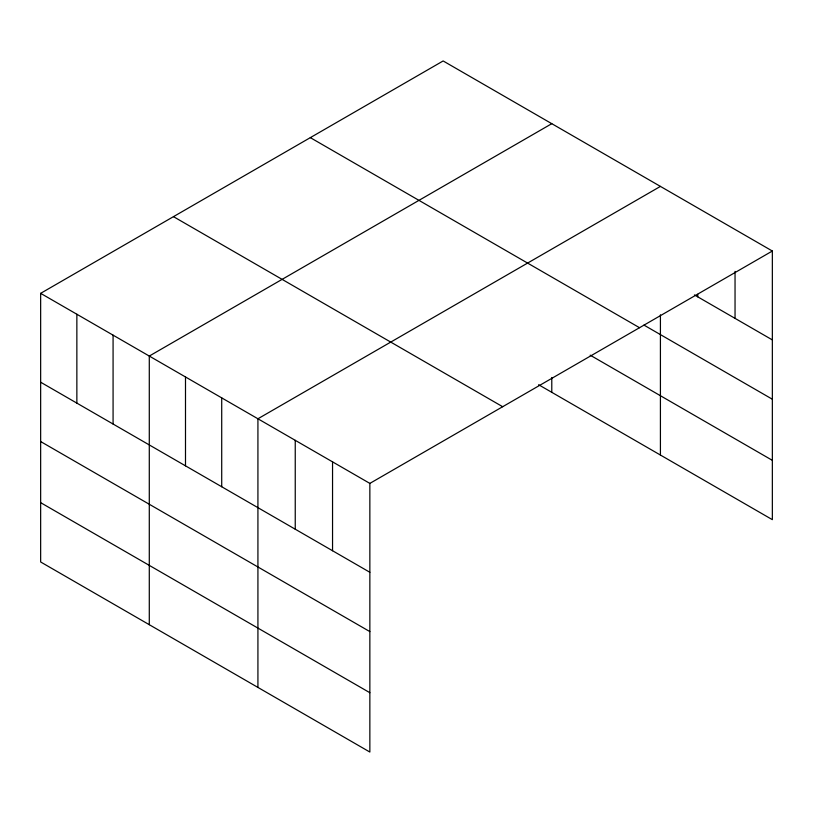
<?xml version="1.0" encoding="UTF-8"?>
<svg xmlns="http://www.w3.org/2000/svg" width="813" height="813" viewBox="0 0 813 813"><rect width="100%" height="100%" fill="white"/><g stroke="black" fill="none" stroke-linecap="round" stroke-linejoin="round"><path stroke-width="1.22" d="M772.35 251.024L369.854 483.4L369.854 752.045L40.65 561.976L40.65 293.341L443.146 60.955L772.35 251.024L772.35 519.659L538.613 384.722M551.783 123.678L149.287 356.053L149.287 624.699M660.42 186.401L257.924 418.776L257.924 687.422M694.434 294.926L772.35 339.905M643.957 325.098L772.35 399.224M310.322 137.641L639.526 327.71M590.187 355.169L772.35 460.341M173.474 216.654L502.678 406.713M40.65 293.341L369.854 483.4M40.65 382.212L369.854 572.281M40.65 441.54L369.854 631.599M40.65 502.658L369.854 692.717M735.043 271.379L735.043 318.361M697.727 294.286L697.727 296.826M660.42 314.824L660.42 455.046M551.783 377.486L551.783 392.323M332.547 461.865L332.547 550.736M295.241 440.321L295.241 529.202M221.715 397.872L221.715 486.753M185.496 376.968L185.496 465.849M113.078 335.149L113.078 424.03M76.859 314.245L76.859 403.126"/></g></svg>
